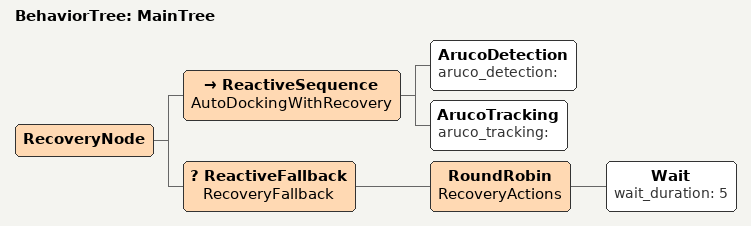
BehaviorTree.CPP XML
<!--
  This Behavior Tree does auto docking based on provided features with recovery
-->

<root main_tree_to_execute="MainTree">
  <BehaviorTree ID="MainTree">
    <RecoveryNode>
      <ReactiveSequence name="AutoDockingWithRecovery">
        <ArucoDetection aruco_detection="" />
        <ArucoTracking aruco_tracking="" />
      </ReactiveSequence>
      <ReactiveFallback name="RecoveryFallback">
          <RoundRobin name="RecoveryActions">
            <Wait wait_duration="5"/>
          </RoundRobin>
      </ReactiveFallback>
    </RecoveryNode>
  </BehaviorTree>
</root>
